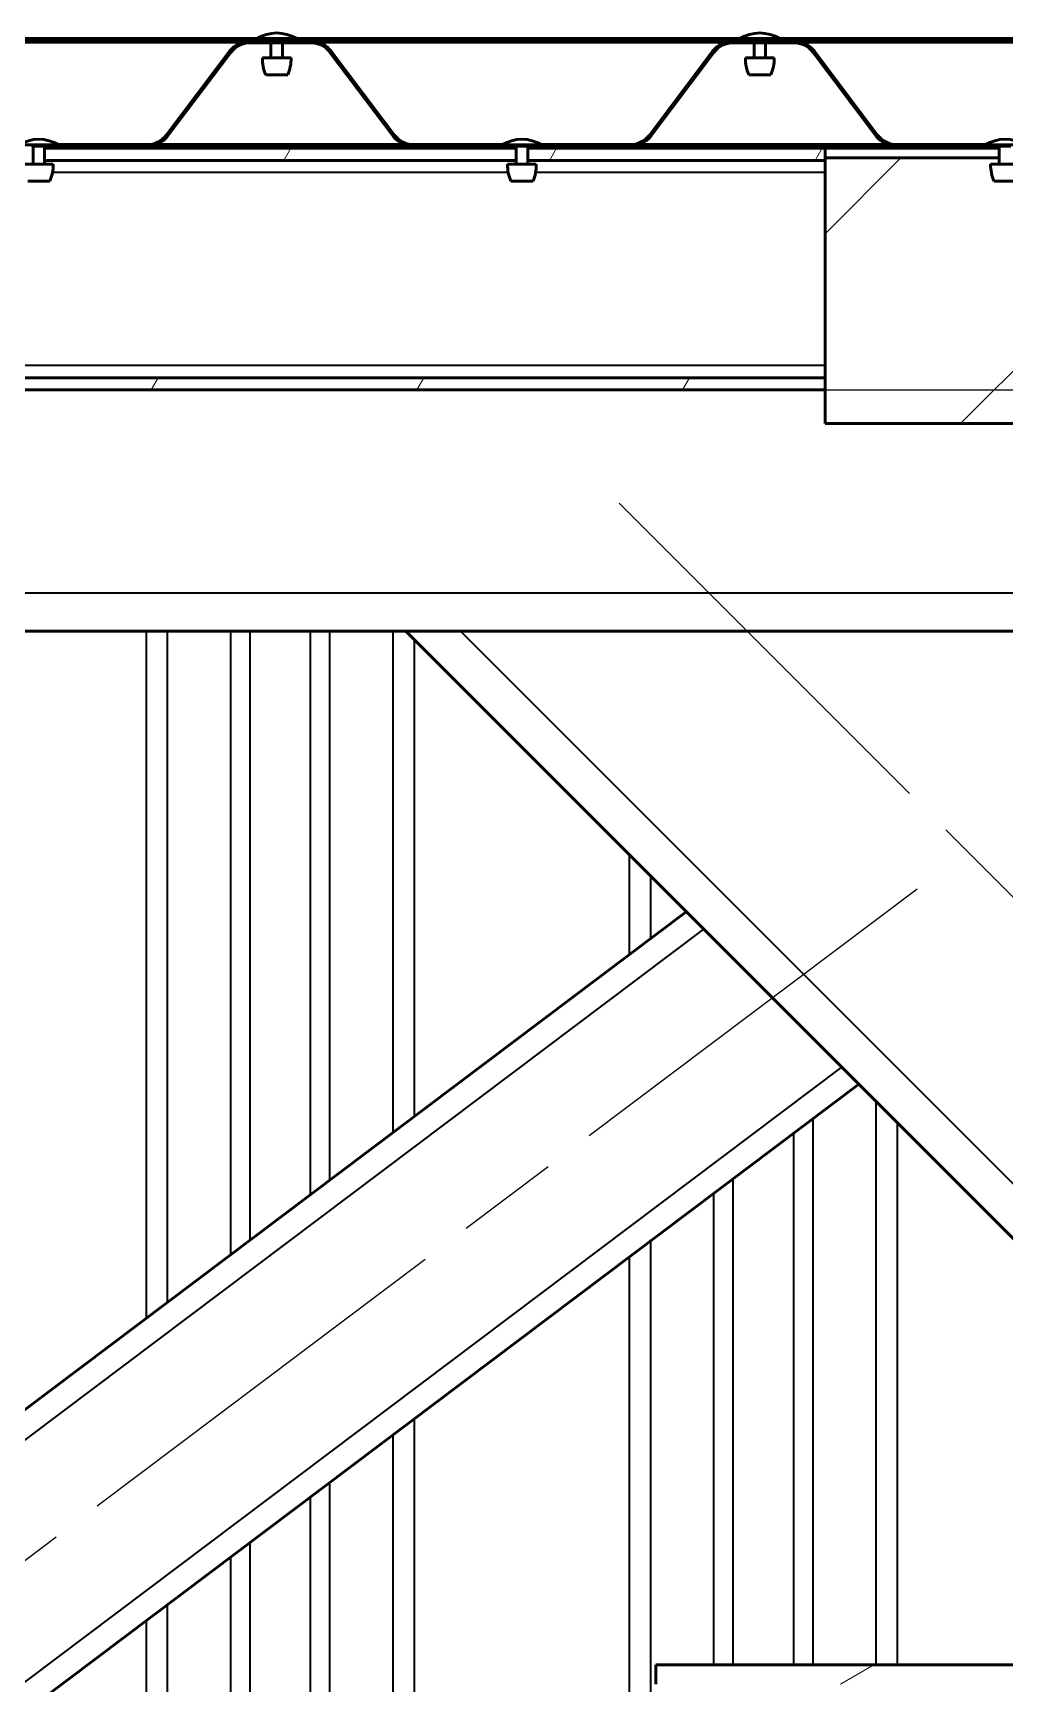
# Model space of a CAD drawing. Header units: millimetres. Extents: x 0 to 25230, y 0 to 17820.
# Drawn here: x 6955 to 7358, y 15978 to 16661 of the extents above; entities that cross this region are included whole.
import ezdxf

# ---------------------------------------------------------------- set-up
doc = ezdxf.new("R2010")
doc.units = ezdxf.units.MM
doc.header["$LTSCALE"] = 30
doc.linetypes.add('CHAIN', pattern=[0.7087, 0.4724, -0.0591, 0.1181, -0.0591])
for name, color, linetype, lineweight in [('Видимые тонкие (ГОСТ)', 7, 'Continuous', 35), ('Видимый контур (ГОСТ)', 7, 'Continuous', 50), ('Осевая линия (ГОСТ)', 7, 'Continuous', 25), ('Штриховка (ГОСТ)', 7, 'Continuous', 18)]:
    doc.layers.add(name, color=color, linetype=linetype, lineweight=lineweight)
pattern_1 = [(45, (0, 0), (-67.3519, 67.3519), [])]
pattern_2 = [(150.00025, (0, 0), (-47.62465, -82.4891), [])]
pattern_3 = [(60, (0, 0), (-82.4889, 47.62503), [])]

msp = doc.modelspace()

# ---------------------------------------------------------------- hatches: boundary and pattern name
at = {"layer": 'Штриховка (ГОСТ)'}
h = msp.add_hatch(dxfattribs=at)
h.set_pattern_fill('ANSI31', color=256, scale=762, angle=105.0002455, style=0)
h.set_pattern_definition(pattern_2)
edge = h.paths.add_edge_path()
edge.add_line((7149.3129, 16614.3985), (7113.0679, 16614.3985))
edge.add_ellipse((7113.0679, 16624.6985), major_axis=(-10.3, 0), ratio=1, start_angle=37.0824939, end_angle=90, ccw=False)
edge.add_line((7104.8509, 16618.4879), (7078.6527, 16653.1502))
edge.add_ellipse((7070.1165, 16646.6985), major_axis=(-6.4517, 8.5361), ratio=1, start_angle=270, end_angle=322.9175061)
edge.add_line((7070.1165, 16657.3985), (7045.0702, 16657.3985))
edge.add_ellipse((7045.0702, 16646.6985), major_axis=(-10.7, 0), ratio=1, start_angle=270, end_angle=322.9175029)
edge.add_line((7036.5341, 16653.1502), (7010.3359, 16618.4879))
edge.add_ellipse((7002.1189, 16624.6985), major_axis=(-6.2105, -8.217), ratio=1, start_angle=37.0824971, end_angle=90, ccw=False)
edge.add_line((7002.1189, 16614.3985), (6965.8229, 16614.3985))
edge.add_line((6965.8229, 16614.3985), (6960.7679, 16614.3985))
edge.add_ellipse((6960.7679, 16613.5985), major_axis=(0.1, 0.7937), ratio=1, start_angle=7.1807558, end_angle=90)
edge.add_line((6959.9742, 16613.6985), (7002.1189, 16613.6985))
edge.add_ellipse((7002.1189, 16624.6985), major_axis=(11, 0), ratio=1, start_angle=270, end_angle=322.9175029)
edge.add_line((7010.8943, 16618.0659), (7037.0925, 16652.7281))
edge.add_ellipse((7045.0702, 16646.6985), major_axis=(6.0296, 7.9777), ratio=1, start_angle=37.0824971, end_angle=90, ccw=False)
edge.add_line((7045.0702, 16656.6985), (7070.1165, 16656.6985))
edge.add_ellipse((7070.1165, 16646.6985), major_axis=(10, 0), ratio=1, start_angle=37.0824939, end_angle=90, ccw=False)
edge.add_line((7078.0942, 16652.7281), (7104.2924, 16618.0659))
edge.add_ellipse((7113.0679, 16624.6985), major_axis=(6.6326, -8.7755), ratio=1, start_angle=270, end_angle=322.9175061)
edge.add_line((7113.0679, 16613.6985), (7155.1616, 16613.6985))
edge.add_ellipse((7154.3679, 16613.5985), major_axis=(0.8, 0), ratio=1, start_angle=7.1807558, end_angle=90)
edge.add_line((7154.3679, 16614.3985), (7149.3129, 16614.3985))
h = msp.add_hatch(dxfattribs=at)
h.set_pattern_fill('ANSI31', color=256, scale=762, angle=105.0002455, style=0)
h.set_pattern_definition(pattern_2)
edge = h.paths.add_edge_path()
edge.add_line((7304.8503, 16618.488), (7278.6527, 16653.1501))
edge.add_ellipse((7270.1181, 16646.6997), major_axis=(-6.4504, 8.5346), ratio=1, start_angle=270, end_angle=270.0005647)
edge.add_ellipse((7270.1165, 16646.6985), major_axis=(-6.4517, 8.5361), ratio=1, start_angle=270, end_angle=322.917503)
edge.add_line((7270.1165, 16657.3985), (7245.0703, 16657.3985))
edge.add_ellipse((7245.0703, 16646.6985), major_axis=(-10.7, 0), ratio=1, start_angle=270, end_angle=322.9174479)
edge.add_line((7236.5341, 16653.1502), (7235.0001, 16651.1205))
edge.add_line((7235.0001, 16651.1205), (7210.3359, 16618.4879))
edge.add_ellipse((7202.1189, 16624.6985), major_axis=(-6.2105, -8.217), ratio=1, start_angle=37.0825521, end_angle=90, ccw=False)
edge.add_line((7202.1189, 16614.3985), (7165.8229, 16614.3985))
edge.add_line((7165.8229, 16614.3985), (7160.7679, 16614.3985))
edge.add_ellipse((7160.7679, 16613.5985), major_axis=(0.1, 0.7937), ratio=1, start_angle=7.1807558, end_angle=90)
edge.add_line((7159.9742, 16613.6985), (7202.1189, 16613.6985))
edge.add_ellipse((7202.1189, 16624.6985), major_axis=(11, 0), ratio=1, start_angle=270, end_angle=322.9174479)
edge.add_line((7210.8943, 16618.0659), (7237.0926, 16652.7281))
edge.add_ellipse((7245.0703, 16646.6985), major_axis=(6.0297, 7.9777), ratio=1, start_angle=37.0825521, end_angle=90, ccw=False)
edge.add_line((7245.0703, 16656.6985), (7270.1165, 16656.6985))
edge.add_ellipse((7270.1165, 16646.6985), major_axis=(10, 0), ratio=1, start_angle=37.0819324, end_angle=90, ccw=False)
edge.add_line((7278.0943, 16652.728), (7304.2918, 16618.066))
edge.add_ellipse((7313.0673, 16624.6985), major_axis=(6.6325, -8.7755), ratio=1, start_angle=270, end_angle=322.9180676)
edge.add_line((7313.0673, 16613.6985), (7355.1616, 16613.6985))
edge.add_ellipse((7354.3679, 16613.5985), major_axis=(0.8, 0), ratio=1, start_angle=7.1807558, end_angle=90)
edge.add_line((7354.3679, 16614.3985), (7349.3129, 16614.3985))
edge.add_line((7349.3129, 16614.3985), (7313.0679, 16614.3985))
edge.add_line((7313.0679, 16614.3985), (7313.0673, 16614.3985))
edge.add_ellipse((7313.0673, 16624.6985), major_axis=(-10.3, 0), ratio=1, start_angle=37.0819324, end_angle=90, ccw=False)
h = msp.add_hatch(dxfattribs=at)
h.set_pattern_fill('ANSI31', color=256, scale=762, style=0)
h.set_pattern_definition(pattern_1)
edge = h.paths.add_edge_path()
edge.add_line((7349.3129, 16614.3985), (7313.0679, 16614.3985))
edge.add_ellipse((7313.0679, 16624.6985), major_axis=(-10.3, 0), ratio=1, start_angle=37.082497, end_angle=90, ccw=False)
edge.add_line((7304.8509, 16618.4879), (7278.6527, 16653.1502))
edge.add_ellipse((7270.1165, 16646.6985), major_axis=(-6.4517, 8.5361), ratio=1, start_angle=270, end_angle=322.917503)
edge.add_line((7270.1165, 16657.3985), (7245.0702, 16657.3985))
edge.add_ellipse((7245.0702, 16646.6985), major_axis=(-10.7, 0), ratio=1, start_angle=270, end_angle=322.917503)
edge.add_line((7236.5341, 16653.1502), (7235, 16651.1206))
edge.add_line((7235, 16651.1206), (7235.0001, 16651.1205))
edge.add_line((7235.0001, 16651.1205), (7235.5585, 16650.6985))
edge.add_line((7235.5585, 16650.6985), (7237.0925, 16652.7281))
edge.add_ellipse((7245.0702, 16646.6985), major_axis=(6.0296, 7.9777), ratio=1, start_angle=37.082497, end_angle=90, ccw=False)
edge.add_line((7245.0702, 16656.6985), (7245.0703, 16656.6985))
edge.add_line((7245.0703, 16656.6985), (7270.1165, 16656.6985))
edge.add_ellipse((7270.1165, 16646.6985), major_axis=(10, 0), ratio=1, start_angle=37.082497, end_angle=90, ccw=False)
edge.add_line((7278.0942, 16652.7281), (7304.2924, 16618.0659))
edge.add_ellipse((7313.0679, 16624.6985), major_axis=(6.6326, -8.7754), ratio=1, start_angle=270, end_angle=322.917503)
edge.add_line((7313.0679, 16613.6985), (7355.1616, 16613.6985))
edge.add_ellipse((7354.3679, 16613.5985), major_axis=(0.8, 0), ratio=1, start_angle=7.1807558, end_angle=90)
edge.add_line((7354.3679, 16614.3985), (7349.3129, 16614.3985))
h = msp.add_hatch(dxfattribs=at)
h.set_pattern_fill('ANSI31', color=256, scale=762, angle=14.9999778, style=0)
h.set_pattern_definition(pattern_3)
h.paths.add_polyline_path([(7155.1679, 16612.9985), (6959.9679, 16612.9985), (6959.9679, 16607.9985), (7155.1679, 16607.9985)])
h = msp.add_hatch(dxfattribs=at)
h.set_pattern_fill('ANSI31', color=256, scale=762, angle=14.9999778, style=0)
h.set_pattern_definition(pattern_3)
h.paths.add_polyline_path([(7283.0679, 16607.9985), (7283.0679, 16608.9985), (7283.0679, 16612.9985), (7159.9679, 16612.9985), (7159.9679, 16607.9985)])
h = msp.add_hatch(dxfattribs=at)
h.set_pattern_fill('ANSI31', color=256, scale=762, style=0)
h.set_pattern_definition(pattern_1)
edge = h.paths.add_edge_path()
edge.add_line((7443.0679, 16498.9985), (7443.0679, 16608.9985))
edge.add_line((7443.0679, 16608.9985), (7359.9679, 16608.9985))
edge.add_line((7359.9679, 16608.9985), (7359.9679, 16606.3985))
edge.add_line((7359.9679, 16606.3985), (7363.5115, 16606.3985))
edge.add_ellipse((7347.0052, 16606.0479), major_axis=(0.3505, -16.5063), ratio=1, start_angle=64.9571298, end_angle=90, ccw=False)
edge.add_line((7362.1081, 16599.3785), (7353.0276, 16599.3785))
edge.add_ellipse((7368.1306, 16606.0479), major_axis=(-6.6695, 15.1029), ratio=1, start_angle=64.9571298, end_angle=90, ccw=False)
edge.add_line((7351.6243, 16606.3985), (7355.1679, 16606.3985))
edge.add_line((7355.1679, 16606.3985), (7355.1679, 16608.9985))
edge.add_line((7355.1679, 16608.9985), (7283.0679, 16608.9985))
edge.add_line((7283.0679, 16608.9985), (7283.0679, 16607.9985))
edge.add_line((7283.0679, 16607.9985), (7283.0679, 16517.9985))
edge.add_line((7283.0679, 16517.9985), (7283.0679, 16512.9985))
edge.add_line((7283.0679, 16512.9985), (7283.0679, 16498.9985))
edge.add_line((7283.0679, 16498.9985), (7443.0679, 16498.9985))
h.paths.add_polyline_path([(7423.4602, 16523.9985), (7418.264, 16532.9985), (7407.8717, 16532.9985), (7402.6756, 16523.9985), (7407.8717, 16514.9985), (7418.264, 16514.9985)], flags=0)
h.paths.add_polyline_path([(7402.6756, 16583.9985), (7407.8717, 16574.9985), (7418.264, 16574.9985), (7423.4602, 16583.9985), (7418.264, 16592.9985), (7407.8717, 16592.9985)], flags=0)
h = msp.add_hatch(dxfattribs=at)
h.set_pattern_fill('ANSI31', color=256, scale=762, angle=14.9999778, style=0)
h.set_pattern_definition(pattern_3)
h.paths.add_polyline_path([(7283.0679, 16512.9985), (7283.0679, 16517.9985), (4853.0679, 16517.9985), (4853.0679, 16512.9985)])
h = msp.add_hatch(dxfattribs=at)
h.set_pattern_fill('ANSI31', color=256, scale=762, angle=-14.9999778, style=0)
h.set_pattern_definition([(30, (0, 0), (-47.62503, 82.4889), [])])
edge = h.paths.add_edge_path()
edge.add_spline(control_points=[(13126.2136, 14684.9985), (13171.4757, 14684.9985), (13217.859, 14684.9921), (13312.2639, 14685.0405), (13360.2856, 14685.0945), (13457.3635, 14685.5099), (13506.4194, 14685.8721), (13604.9609, 14687.3268), (13654.4465, 14688.4215), (13802.6382, 14693.634), (13901.0755, 14699.6947), (14044.4847, 14716.3093), (14091.5807, 14723.1007), (14183.746, 14739.7229), (14228.8152, 14749.5538), (14295.9202, 14767.3033), (14320.2669, 14774.3433), (14369.5801, 14790.224), (14394.5456, 14799.0676), (14443.7764, 14818.4457), (14468.0453, 14828.9849), (14514.6718, 14851.3758), (14537.0284, 14863.2298), (14580.5005, 14888.5339), (14603.5752, 14903.3166), (14637.4928, 14927.8137), (14648.6847, 14936.3645), (14670.6272, 14954.1858), (14681.3778, 14963.4563), (14702.2443, 14982.642), (14712.3638, 14992.5609), (14731.8031, 15012.9483), (14741.1227, 15023.417), (14758.8187, 15044.7739), (14767.1956, 15055.6629), (14782.8982, 15077.7029), (14790.2239, 15088.8539), (14802.1959, 15108.6519), (14807.3998, 15117.8342), (14817.3966, 15136.9523), (14822.1888, 15146.8887), (14831.0605, 15167.0688), (14835.1407, 15177.3148), (14842.4149, 15197.6157), (14845.6091, 15207.6706), (14850.8742, 15226.3387), (14853.2453, 15235.8379), (14857.4001, 15255.413), (14859.1833, 15265.4891), (14862.0191, 15285.7403), (14863.0719, 15295.9177), (14864.4359, 15315.8793), (14864.7475, 15325.6635), (14864.7475, 15344.3334), (14864.4359, 15354.1177), (14863.0719, 15374.0793), (14862.0191, 15384.2566), (14859.1833, 15404.5079), (14857.4001, 15414.5839), (14853.2453, 15434.1591), (14850.8742, 15443.6583), (14845.6091, 15462.3264), (14842.4149, 15472.3813), (14835.1407, 15492.6822), (14831.0605, 15502.9282), (14822.1888, 15523.1083), (14817.3966, 15533.0446), (14807.3998, 15552.1628), (14802.1959, 15561.345), (14790.2239, 15581.143), (14782.8982, 15592.2941), (14767.1956, 15614.334), (14758.8187, 15625.223), (14741.1227, 15646.58), (14731.8031, 15657.0487), (14712.3638, 15677.4361), (14702.2443, 15687.3549), (14681.3778, 15706.5407), (14670.6272, 15715.8112), (14648.6847, 15733.6324), (14637.4928, 15742.1833), (14603.5752, 15766.6803), (14580.5005, 15781.463), (14537.0284, 15806.7671), (14514.6718, 15818.6211), (14468.0453, 15841.0121), (14443.7764, 15851.5512), (14394.5456, 15870.9293), (14369.5801, 15879.773), (14320.2669, 15895.6536), (14295.9202, 15902.6936), (14228.8152, 15920.4432), (14183.746, 15930.274), (14091.5807, 15946.8962), (14044.4847, 15953.6877), (13901.0755, 15970.3023), (13802.6382, 15976.363), (13654.4465, 15981.5755), (13604.9609, 15982.6701), (13506.4194, 15984.1249), (13457.3635, 15984.4871), (13360.2856, 15984.9024), (13312.2639, 15984.9564), (13217.859, 15985.0049), (13171.4757, 15984.9985), (13126.2136, 15984.9985)], knot_values=[0, 0, 0, 0, 13.5786252, 13.5786252, 27.15725039, 27.15725039, 40.73587559, 40.73587559, 54.31450078, 54.31450078, 81.47175117, 81.47175117, 95.05037637, 95.05037637, 108.62900156, 108.62900156, 115.87419074, 115.87419074, 123.11937992, 123.11937992, 130.36456911, 130.36456911, 137.60975829, 137.60975829, 145.45465774, 145.45465774, 149.37710747, 149.37710747, 153.2995572, 153.2995572, 157.22200692, 157.22200692, 161.14445665, 161.14445665, 165.06690638, 165.06690638, 168.9893561, 168.9893561, 172.0077906, 172.0077906, 175.02622509, 175.02622509, 178.04465958, 178.04465958, 181.06309407, 181.06309407, 183.86357723, 183.86357723, 186.6640604, 186.6640604, 189.46454356, 189.46454356, 192.26502672, 192.26502672, 195.06550988, 195.06550988, 197.86599305, 197.86599305, 200.66647621, 200.66647621, 203.46695937, 203.46695937, 206.48539386, 206.48539386, 209.50382836, 209.50382836, 212.52226285, 212.52226285, 215.54069734, 215.54069734, 219.46314707, 219.46314707, 223.38559679, 223.38559679, 227.30804652, 227.30804652, 231.23049625, 231.23049625, 235.15294597, 235.15294597, 239.0753957, 239.0753957, 246.92029516, 246.92029516, 254.16548434, 254.16548434, 261.41067352, 261.41067352, 268.6558627, 268.6558627, 275.90105188, 275.90105188, 289.47967708, 289.47967708, 303.05830227, 303.05830227, 330.21555266, 330.21555266, 343.79417786, 343.79417786, 357.37280305, 357.37280305, 370.95142825, 370.95142825, 384.53005344, 384.53005344, 384.53005344, 384.53005344], degree=3, periodic=0)
edge.add_line((13126.2136, 15984.9985), (7213.0679, 15984.9985))
edge.add_line((7213.0679, 15984.9985), (7213.0679, 15976.9985))
edge.add_line((7213.0679, 15976.9985), (13126.2136, 15976.9985))
edge.add_spline(control_points=[(13126.2136, 15976.9985), (13171.1811, 15976.9985), (13217.2625, 15977.0048), (13311.0534, 15976.957), (13358.7629, 15976.9037), (13455.2105, 15976.4939), (13503.9483, 15976.1366), (13601.8518, 15974.701), (13651.0175, 15973.6207), (13798.2537, 15968.4748), (13896.0594, 15962.4909), (14038.5563, 15946.0726), (14085.354, 15939.36), (14176.9388, 15922.9246), (14221.7259, 15913.2017), (14288.3553, 15895.6555), (14312.4917, 15888.7076), (14361.3833, 15873.0341), (14386.1375, 15864.3054), (14434.9572, 15845.1774), (14459.026, 15834.7733), (14505.274, 15812.6659), (14527.452, 15800.9604), (14570.5736, 15775.9737), (14593.462, 15761.3766), (14638.3294, 15729.1151), (14660.3054, 15711.4466), (14691.3707, 15683.0054), (14701.4154, 15673.2013), (14720.7125, 15653.0463), (14729.9647, 15642.6952), (14747.534, 15621.5742), (14755.8515, 15610.8035), (14771.4433, 15588.9985), (14778.7176, 15577.9642), (14790.5904, 15558.3938), (14795.7432, 15549.3313), (14805.6427, 15530.4608), (14810.3886, 15520.6524), (14819.1752, 15500.7305), (14823.2164, 15490.6147), (14830.4216, 15470.5702), (14833.5855, 15460.6415), (14838.7982, 15442.2148), (14841.1446, 15432.8428), (14845.2565, 15413.5289), (14847.0214, 15403.587), (14849.8282, 15383.6049), (14850.8702, 15373.5625), (14852.2204, 15353.8651), (14852.5288, 15344.2102), (14852.5288, 15325.7868), (14852.2204, 15316.1319), (14850.8702, 15296.4345), (14849.8282, 15286.3921), (14847.0214, 15266.4099), (14845.2565, 15256.468), (14841.1446, 15237.1542), (14838.7982, 15227.7822), (14833.5855, 15209.3555), (14830.4216, 15199.4268), (14823.2164, 15179.3822), (14819.1752, 15169.2664), (14810.3886, 15149.3445), (14805.6427, 15139.5362), (14795.7432, 15120.6657), (14790.5904, 15111.6032), (14778.7176, 15092.0328), (14771.4433, 15080.9985), (14755.8515, 15059.1935), (14747.534, 15048.4228), (14729.9647, 15027.3017), (14720.7125, 15016.9507), (14701.4154, 14996.7956), (14691.3707, 14986.9916), (14660.3054, 14958.5503), (14638.3294, 14940.8818), (14593.462, 14908.6204), (14570.5736, 14894.0233), (14527.452, 14869.0366), (14505.274, 14857.331), (14459.026, 14835.2237), (14434.9572, 14824.8196), (14386.1375, 14805.6916), (14361.3833, 14796.9629), (14312.4917, 14781.2893), (14288.3553, 14774.3415), (14221.7259, 14756.7952), (14176.9388, 14747.0724), (14085.354, 14730.637), (14038.5563, 14723.9243), (13896.0594, 14707.506), (13798.2537, 14701.5222), (13651.0175, 14696.3763), (13601.8518, 14695.296), (13503.9483, 14693.8603), (13455.2105, 14693.503), (13358.7629, 14693.0932), (13311.0534, 14693.0399), (13217.2625, 14692.9922), (13171.1811, 14692.9985), (13126.2136, 14692.9985)], knot_values=[-381.41422842, -381.41422842, -381.41422842, -381.41422842, -367.92398227, -367.92398227, -354.43373611, -354.43373611, -340.94348995, -340.94348995, -327.4532438, -327.4532438, -300.47275148, -300.47275148, -286.98250533, -286.98250533, -273.49225917, -273.49225917, -266.31218741, -266.31218741, -259.13211565, -259.13211565, -251.95204389, -251.95204389, -244.77197213, -244.77197213, -237.00070509, -237.00070509, -229.22943805, -229.22943805, -225.34380453, -225.34380453, -221.45817101, -221.45817101, -217.57253749, -217.57253749, -213.68690397, -213.68690397, -210.70546039, -210.70546039, -207.7240168, -207.7240168, -204.74257322, -204.74257322, -201.76112964, -201.76112964, -198.99762578, -198.99762578, -196.23412193, -196.23412193, -193.47061807, -193.47061807, -190.70711421, -190.70711421, -187.94361035, -187.94361035, -185.1801065, -185.1801065, -182.41660264, -182.41660264, -179.65309878, -179.65309878, -176.6716552, -176.6716552, -173.69021162, -173.69021162, -170.70876804, -170.70876804, -167.72732446, -167.72732446, -163.84169094, -163.84169094, -159.95605742, -159.95605742, -156.0704239, -156.0704239, -152.18479037, -152.18479037, -144.41352333, -144.41352333, -136.64225629, -136.64225629, -129.46218453, -129.46218453, -122.28211277, -122.28211277, -115.10204101, -115.10204101, -107.92196925, -107.92196925, -94.4317231, -94.4317231, -80.94147694, -80.94147694, -53.96098463, -53.96098463, -40.47073847, -40.47073847, -26.98049231, -26.98049231, -13.49024616, -13.49024616, 0, 0, 0, 0], degree=3, periodic=0)
edge.add_line((13126.2136, 14692.9985), (7213.0679, 14692.9985))
edge.add_line((7213.0679, 14692.9985), (7213.0679, 14684.9985))
edge.add_line((7213.0679, 14684.9985), (7413.0679, 14684.9985))
edge.add_line((7413.0679, 14684.9985), (13126.2136, 14684.9985))

# ---------------------------------------------------------------- linework, layer by layer
at = {"layer": 'Видимые тонкие (ГОСТ)'}
for p, q in [((7041.2636, 16656.6985), (6873.9231, 16656.6985)), ((7058.4679, 16657.5985), (7053.6679, 16657.5985)), ((7241.2636, 16656.6985), (7073.9231, 16656.6985)), ((7258.4679, 16657.5985), (7253.6679, 16657.5985)), ((7441.2636, 16656.6985), (7273.9231, 16656.6985)), ((6959.9679, 16613.5985), (6955.1679, 16613.5985)), ((7004.5866, 16614.6985), (6965.3152, 16614.6985)), ((7108.4853, 16614.6985), (7006.7014, 16614.6985)), ((7149.8206, 16614.6985), (7110.6001, 16614.6985)), ((7159.9679, 16613.5985), (7155.1679, 16613.5985)), ((7204.5867, 16614.6985), (7165.3152, 16614.6985)), ((7308.4848, 16614.6985), (7206.7014, 16614.6985)), ((7349.8206, 16614.6985), (7310.6001, 16614.6985)), ((7359.9679, 16613.5985), (7355.1679, 16613.5985)), ((7151.9046, 16602.9985), (6963.2311, 16602.9985)), ((7283.0679, 16602.9985), (7163.2311, 16602.9985)), ((7283.0679, 16522.9985), (4853.0679, 16522.9985)), ((4699.0679, 16428.9985), (7437.0679, 16428.9985)), ((7002.1189, 16128.6283), (7002.1189, 16412.9985)), ((7010.8943, 16135.2335), (7010.8943, 16412.9985)), ((7037.0925, 16154.9526), (7037.0925, 16412.9985)), ((7045.0702, 16160.9573), (7045.0702, 16412.9985)), ((7070.1165, 16179.8094), (7070.1165, 16412.9985)), ((7078.0942, 16185.8141), (7078.0942, 16412.9985)), ((7104.2924, 16205.5332), (7104.2924, 16412.9985)), ((7132.1419, 16412.9985), (7463.0679, 16082.0725)), ((7113.0679, 16212.1384), (7113.0679, 16409.4451)), ((7202.1189, 16279.166), (7202.1189, 16320.3941)), ((7210.8943, 16285.7711), (7210.8943, 16311.6187)), ((7232.7828, 16289.7302), (4846.2241, 14493.3957)), ((7289.9117, 16232.6013), (4903.353, 14436.2668)), ((7304.2918, 15984.9985), (7304.2918, 16218.2212)), ((7278.0942, 15984.9985), (7278.0942, 16211.1903)), ((7278.0943, 15984.9985), (7278.0943, 16211.1903)), ((7313.0673, 15984.9985), (7313.0673, 16209.4457)), ((7313.0679, 15984.9985), (7313.0679, 16209.4451)), ((7270.1165, 15984.9985), (7270.1165, 16205.1855)), ((7270.1165, 15984.9985), (7270.1165, 16205.1855)), ((7245.0702, 15984.9985), (7245.0702, 16186.3335)), ((7245.0703, 15984.9985), (7245.0703, 16186.3335)), ((7237.0926, 15984.9985), (7237.0926, 16180.3288)), ((7210.8943, 15412.9985), (7210.8943, 16160.6097)), ((7202.1189, 15412.9985), (7202.1189, 16154.0045)), ((7113.0679, 15412.9985), (7113.0679, 16086.9769)), ((7104.2924, 15412.9985), (7104.2924, 16080.3717)), ((7078.0942, 15412.9985), (7078.0942, 16060.6526)), ((7070.1165, 15412.9985), (7070.1165, 16054.6479)), ((7045.0702, 15412.9985), (7045.0702, 16035.7958)), ((7037.0925, 15412.9985), (7037.0925, 16029.7911)), ((7010.8943, 15412.9985), (7010.8943, 16010.072)), ((7002.1189, 15412.9985), (7002.1189, 16003.4669))]:
    msp.add_line(p, q, dxfattribs=at)
at = {"layer": 'Видимый контур (ГОСТ)'}
for p, q in [((7523.7804, 16658.3985), (5523.7804, 16658.3985)), ((7523.7804, 16657.6985), (5523.7804, 16657.6985)), ((7070.1165, 16657.3985), (7045.0702, 16657.3985)), ((7045.0702, 16656.6985), (7070.1165, 16656.6985)), ((7053.6679, 16657.5985), (7053.6679, 16657.3985)), ((7053.6679, 16656.6985), (7053.6679, 16650.3985)), ((7058.4679, 16657.5985), (7058.4679, 16657.3985)), ((7058.4679, 16656.6985), (7058.4679, 16650.3985)), ((7270.1165, 16657.3985), (7245.0702, 16657.3985)), ((7245.0702, 16656.6985), (7270.1165, 16656.6985)), ((7270.1165, 16657.3985), (7245.0703, 16657.3985)), ((7245.0703, 16656.6985), (7270.1165, 16656.6985)), ((7253.6679, 16657.5985), (7253.6679, 16657.3985)), ((7253.6679, 16656.6985), (7253.6679, 16650.3985)), ((7258.4679, 16657.5985), (7258.4679, 16657.3985)), ((7258.4679, 16656.6985), (7258.4679, 16650.3985)), ((7036.5341, 16653.1502), (7010.3359, 16618.4879)), ((7010.8943, 16618.0659), (7037.0925, 16652.7281)), ((7050.1243, 16650.3985), (7062.0115, 16650.3985)), ((7078.0942, 16652.7281), (7104.2924, 16618.0659)), ((7104.8509, 16618.4879), (7078.6527, 16653.1502)), ((7236.5341, 16653.1502), (7210.3359, 16618.4879)), ((7210.8943, 16618.0659), (7237.0926, 16652.7281)), ((7236.5341, 16653.1502), (7235, 16651.1206)), ((7235, 16651.1206), (7235.5585, 16650.6985)), ((7235.5585, 16650.6985), (7237.0925, 16652.7281)), ((7250.1243, 16650.3985), (7262.0115, 16650.3985)), ((7278.0942, 16652.7281), (7304.2924, 16618.0659)), ((7278.0943, 16652.728), (7304.2918, 16618.066)), ((7304.8509, 16618.4879), (7278.6527, 16653.1502)), ((7304.8503, 16618.488), (7278.6527, 16653.1501)), ((7051.5276, 16643.3785), (7060.6081, 16643.3785)), ((7251.5276, 16643.3785), (7260.6081, 16643.3785)), ((6949.3129, 16614.3985), (6965.8229, 16614.3985)), ((6955.1679, 16613.5985), (6955.1679, 16606.3985)), ((6959.9679, 16613.5985), (6959.9679, 16606.3985)), ((7155.1679, 16612.9985), (6959.9679, 16612.9985)), ((6959.9742, 16613.6985), (7002.1189, 16613.6985)), ((7002.1189, 16614.3985), (6965.8229, 16614.3985)), ((7113.0679, 16613.6985), (7002.1189, 16613.6985)), ((7149.3129, 16614.3985), (7113.0679, 16614.3985)), ((7113.0679, 16613.6985), (7155.1616, 16613.6985)), ((7149.3129, 16614.3985), (7165.8229, 16614.3985)), ((7155.1679, 16613.5985), (7155.1679, 16606.3985)), ((7159.9679, 16613.5985), (7159.9679, 16606.3985)), ((7283.0679, 16612.9985), (7159.9679, 16612.9985)), ((7159.9742, 16613.6985), (7202.1189, 16613.6985)), ((7202.1189, 16614.3985), (7165.8229, 16614.3985)), ((7313.0673, 16613.6985), (7202.1189, 16613.6985)), ((7283.0679, 16607.9985), (7283.0679, 16612.9985)), ((7283.0679, 16612.9985), (7355.1679, 16612.9985)), ((7355.1679, 16608.9985), (7283.0679, 16608.9985)), ((7283.0679, 16608.9985), (7283.0679, 16498.9985)), ((7349.3129, 16614.3985), (7313.0673, 16614.3985)), ((7313.0673, 16613.6985), (7355.1616, 16613.6985)), ((7349.3129, 16614.3985), (7313.0679, 16614.3985)), ((7313.0679, 16613.6985), (7355.1616, 16613.6985)), ((7349.3129, 16614.3985), (7365.8229, 16614.3985)), ((7355.1679, 16613.5985), (7355.1679, 16606.3985)), ((6951.6243, 16606.3985), (6963.5115, 16606.3985)), ((6959.9679, 16607.9985), (7155.1679, 16607.9985)), ((7151.6243, 16606.3985), (7163.5115, 16606.3985)), ((7159.9679, 16607.9985), (7283.0679, 16607.9985)), ((7351.6243, 16606.3985), (7363.5115, 16606.3985)), ((6953.0276, 16599.3785), (6962.1081, 16599.3785)), ((7153.0276, 16599.3785), (7162.1081, 16599.3785)), ((7353.0276, 16599.3785), (7362.1081, 16599.3785)), ((7283.0679, 16517.9985), (4853.0679, 16517.9985)), ((4853.0679, 16512.9985), (7283.0679, 16512.9985)), ((7283.0679, 16512.9985), (7283.0679, 16517.9985)), ((7283.0679, 16498.9985), (7443.0679, 16498.9985)), ((5026.6213, 16412.9985), (7109.5145, 16412.9985)), ((7109.5145, 16412.9985), (7132.1419, 16412.9985)), ((7109.5145, 16412.9985), (7463.0679, 16059.4451)), ((7369.7298, 16412.9985), (7132.1419, 16412.9985)), ((7225.6417, 16296.8713), (6068.0679, 15425.5792)), ((7297.0528, 16225.4602), (6151.2109, 15362.9985)), ((13126.2136, 15984.9985), (7213.0679, 15984.9985)), ((7213.0679, 15984.9985), (7213.0679, 15976.9985))]:
    msp.add_line(p, q, dxfattribs=at)
for centre, radius, start, end in [((7045.0702, 16646.6985), 10.7, 90, 142.9175029), ((7045.0702, 16646.6985), 10, 90, 142.9175029), ((7056.0679, 16645.0076), 15.7309, 58.3476918, 121.6523082), ((7052.8679, 16657.5985), 0.8, 0, 7.1807558), ((7059.2679, 16657.5985), 0.8, 172.8192442, 180), ((7070.1165, 16646.6985), 10.7, 37.0824939, 90), ((7070.1165, 16646.6985), 10, 37.0824939, 90), ((7245.0703, 16646.6985), 10.7, 90, 142.9174479), ((7245.0702, 16646.6985), 10.7, 90, 142.917503), ((7245.0702, 16646.6985), 10, 90, 142.917503), ((7245.0703, 16646.6985), 10, 90, 142.9174479), ((7256.0679, 16645.0076), 15.7309, 58.3476918, 121.6523082), ((7252.8679, 16657.5985), 0.8, 0, 7.1807558), ((7259.2679, 16657.5985), 0.8, 172.8192442, 180), ((7270.1165, 16646.6985), 10.7, 37.0819324, 90), ((7270.1165, 16646.6985), 10.7, 37.082497, 90), ((7270.1165, 16646.6985), 10, 37.0819324, 90), ((7270.1165, 16646.6985), 10, 37.082497, 90), ((7066.6306, 16650.0479), 16.51, 178.7833962, 203.8262664), ((7045.5052, 16650.0479), 16.51, 336.1737336, 1.2166038), ((7266.6306, 16650.0479), 16.51, 178.7833962, 203.8262664), ((7245.5052, 16650.0479), 16.51, 336.1737336, 1.2166038), ((6957.5679, 16601.0076), 15.7309, 58.3476918, 121.6523082), ((7002.1189, 16624.6985), 10.3, 270, 322.9175029), ((7002.1189, 16624.6985), 11, 270, 322.9175029), ((7113.0679, 16624.6985), 11, 217.0824939, 270), ((7113.0679, 16624.6985), 10.3, 217.0824939, 270), ((7157.5679, 16601.0076), 15.7309, 58.3476918, 121.6523082), ((7202.1189, 16624.6985), 10.3, 270, 322.9174479), ((7202.1189, 16624.6985), 11, 270, 322.9174479), ((7313.0673, 16624.6985), 11, 217.0819324, 270), ((7313.0679, 16624.6985), 11, 217.082497, 270), ((7313.0673, 16624.6985), 10.3, 217.0819324, 270), ((7313.0679, 16624.6985), 10.3, 217.082497, 270), ((7357.5679, 16601.0076), 15.7309, 58.3476918, 121.6523082), ((6954.3679, 16613.5985), 0.8, 0, 90), ((6960.7679, 16613.5985), 0.8, 90, 180), ((7154.3679, 16613.5985), 0.8, 0, 90), ((7160.7679, 16613.5985), 0.8, 90, 180), ((7354.3679, 16613.5985), 0.8, 0, 90), ((6947.0052, 16606.0479), 16.51, 336.1737336, 1.2166038), ((7168.1306, 16606.0479), 16.51, 178.7833962, 203.8262664), ((7147.0052, 16606.0479), 16.51, 336.1737336, 1.2166038), ((7368.1306, 16606.0479), 16.51, 178.7833962, 203.8262664)]:
    msp.add_arc(centre, radius, start, end, dxfattribs=at)
at = {"layer": 'Осевая линия (ГОСТ)', "linetype": 'CHAIN', "ltscale": 11.993792}
for p, q in [((1408.0679, 16512.9985), (10888.0679, 16512.9985)), ((7197.9028, 16466.0315), (7516.1009, 16147.8334)), ((7321.2698, 16306.2688), (4814.8659, 14419.7282))]:
    msp.add_line(p, q, dxfattribs=at)

doc.saveas('drawing.dxf')
